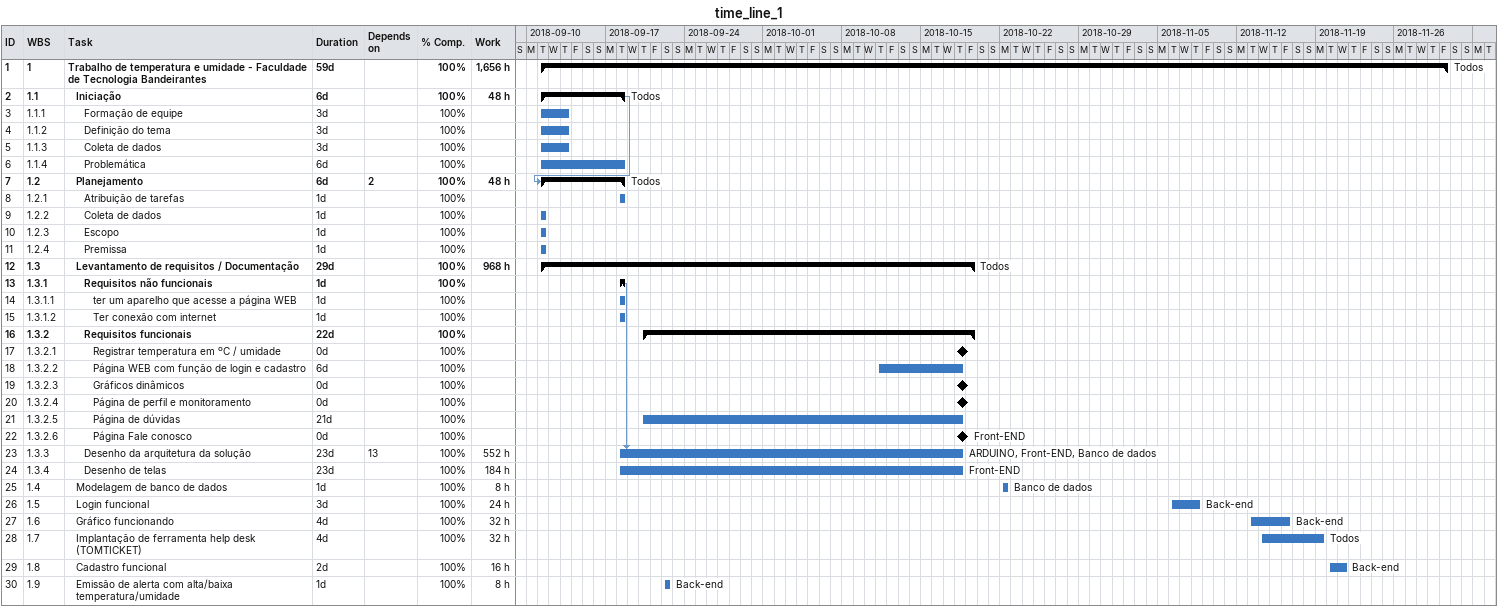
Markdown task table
time_line_1

| ID | WBS | Task | Duration | Start | Finish | Predecessors | Resources | % complete | Work (h) |
|---|---|---|---|---|---|---|---|---|---|
| 1 | 1 | **Trabalho de temperatura e umidade - Faculdade de Tecnologia Bandeirantes** | 59d | 2018-09-11 | 2018-11-30 |  | Todos | 100 | 1656 |
| 2 | 1.1 | **Iniciação** | 6d | 2018-09-11 | 2018-09-18 |  | Todos | 100 | 48 |
| 3 | 1.1.1 | Formação de equipe | 3d | 2018-09-11 | 2018-09-13 |  |  | 100 |  |
| 4 | 1.1.2 | Definição do tema | 3d | 2018-09-11 | 2018-09-13 |  |  | 100 |  |
| 5 | 1.1.3 | Coleta de dados | 3d | 2018-09-11 | 2018-09-13 |  |  | 100 |  |
| 6 | 1.1.4 | Problemática | 6d | 2018-09-11 | 2018-09-18 |  |  | 100 |  |
| 7 | 1.2 | **Planejamento** | 6d | 2018-09-11 | 2018-09-18 | 2 | Todos | 100 | 48 |
| 8 | 1.2.1 | Atribuição de tarefas | 1d | 2018-09-18 | 2018-09-18 |  |  | 100 |  |
| 9 | 1.2.2 | Coleta de dados | 1d | 2018-09-11 | 2018-09-11 |  |  | 100 |  |
| 10 | 1.2.3 | Escopo | 1d | 2018-09-11 | 2018-09-11 |  |  | 100 |  |
| 11 | 1.2.4 | Premissa | 1d | 2018-09-11 | 2018-09-11 |  |  | 100 |  |
| 12 | 1.3 | **Levantamento de requisitos / Documentação** | 29d | 2018-09-11 | 2018-10-19 |  | Todos | 100 | 968 |
| 13 | 1.3.1 | **Requisitos não funcionais** | 1d | 2018-09-18 | 2018-09-18 |  |  | 100 |  |
| 14 | 1.3.1.1 | ter um aparelho que acesse a página WEB | 1d | 2018-09-18 | 2018-09-18 |  |  | 100 |  |
| 15 | 1.3.1.2 | Ter conexão com internet | 1d | 2018-09-18 | 2018-09-18 |  |  | 100 |  |
| 16 | 1.3.2 | **Requisitos funcionais** | 22d | 2018-09-20 | 2018-10-19 |  |  | 100 |  |
| 17 | 1.3.2.1 | Registrar temperatura em ºC / umidade | 0d | 2018-10-18 | 2018-10-18 |  |  | 100 |  |
| 18 | 1.3.2.2 | Página WEB com função de login e cadastro | 6d | 2018-10-11 | 2018-10-18 |  |  | 100 |  |
| 19 | 1.3.2.3 | Gráficos dinâmicos | 0d | 2018-10-18 | 2018-10-18 |  |  | 100 |  |
| 20 | 1.3.2.4 | Página de perfil e monitoramento | 0d | 2018-10-18 | 2018-10-18 |  |  | 100 |  |
| 21 | 1.3.2.5 | Página de dúvidas | 21d | 2018-09-20 | 2018-10-18 |  |  | 100 |  |
| 22 | 1.3.2.6 | Página Fale conosco | 0d | 2018-10-18 | 2018-10-18 |  | Front-END | 100 |  |
| 23 | 1.3.3 | Desenho da arquitetura da solução | 23d | 2018-09-18 | 2018-10-18 | 13 | ARDUINO, Front-END, Banco de dados | 100 | 552 |
| 24 | 1.3.4 | Desenho de telas | 23d | 2018-09-18 | 2018-10-18 |  | Front-END | 100 | 184 |
| 25 | 1.4 | Modelagem de banco de dados | 1d | 2018-10-22 | 2018-10-22 |  | Banco de dados | 100 | 8 |
| 26 | 1.5 | Login funcional | 3d | 2018-11-06 | 2018-11-08 |  | Back-end | 100 | 24 |
| 27 | 1.6 | Gráfico funcionando | 4d | 2018-11-13 | 2018-11-16 |  | Back-end | 100 | 32 |
| 28 | 1.7 | Implantação de ferramenta help desk (TOMTICKET) | 4d | 2018-11-14 | 2018-11-19 |  | Todos | 100 | 32 |
| 29 | 1.8 | Cadastro funcional | 2d | 2018-11-20 | 2018-11-21 |  | Back-end | 100 | 16 |
| 30 | 1.9 | Emissão de alerta com alta/baixa temperatura/umidade | 1d | 2018-09-22 | 2018-09-22 |  | Back-end | 100 | 8 |
